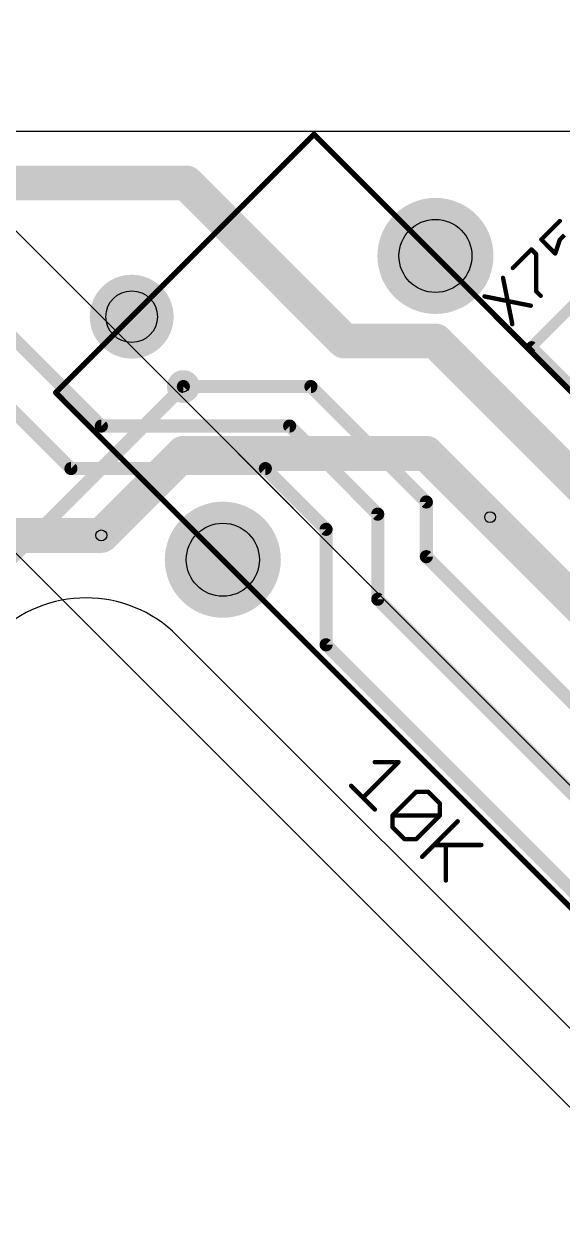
# Model space of a CAD drawing. Extents: x -76 to 580, y -41 to 95.
# Drawn here: x 390.99 to 403.53, y 9.14 to 36.87 of the extents above; entities that cross this region are included whole.
import ezdxf

# ---------------------------------------------------------------- set-up
doc = ezdxf.new("R2010")
doc.units = 0
for name, color, linetype in [('1', 22, 'CONTINUOUS'), ('16', 175, 'CONTINUOUS'), ('17', 82, 'CONTINUOUS'), ('18', 82, 'CONTINUOUS'), ('20', 7, 'CONTINUOUS'), ('21', 32, 'CONTINUOUS'), ('25', 253, 'CONTINUOUS'), ('27', 253, 'CONTINUOUS'), ('29', 253, 'CONTINUOUS'), ('30', 253, 'CONTINUOUS'), ('44', 253, 'CONTINUOUS'), ('51', 53, 'CONTINUOUS'), ('57', 253, 'CONTINUOUS')]:
    doc.layers.add(name, color=color, linetype=linetype)

# ---------------------------------------------------------------- blocks, each defined once
blk = doc.blocks.new('ROUNDP')
at = {"const_width": 0.5}
blk.add_lwpolyline([(0, -0.25, 1), (0, 0.25, 1), (0, -0.25)], format="xyb", dxfattribs=at)
blk = doc.blocks.new('ROUNDV')
at = {"const_width": 0.5}
blk.add_lwpolyline([(0, -0.25, 1), (0, 0.25, 1), (0, -0.25)], format="xyb", dxfattribs=at)

msp = doc.modelspace()

# ---------------------------------------------------------------- linework, layer by layer
at = {"layer": '1'}
for points, const_width in [([(394.7777, 33.1633), (389.828, 33.1633)], 0.8128), ([(398.4547, 29.4864), (394.7777, 33.1633)], 0.8128), ([(392.7978, 27.5065), (387.4945, 32.8098)], 0.3048), ([(392.0907, 26.5165), (386.8581, 31.7491)], 0.3048), ([(400.576, 29.4864), (398.4547, 29.4864)], 0.8128), ([(413.0212, 17.0411), (400.576, 29.4864)], 0.8128), ([(397.6769, 28.4257), (394.707, 28.4257)], 0.3048), ([(400.3639, 25.7387), (397.6769, 28.4257)], 0.3048), ([(397.1819, 27.5065), (392.7978, 27.5065)], 0.3048), ([(399.2325, 25.4558), (397.1819, 27.5065)], 0.3048), ([(396.6162, 26.5165), (392.0907, 26.5165)], 0.3048), ([(398.0304, 25.1023), (396.6162, 26.5165)], 0.3048), ([(400.3639, 24.4659), (400.3639, 25.7387)], 0.3048), ([(417.5466, 9.6874), (401.8488, 25.3851)], 0.8128), ([(399.2325, 23.4759), (399.2325, 25.4558)], 0.3048), ([(392.7978, 24.9609), (390.3937, 24.9609)], 0.8128), ([(398.0304, 22.4153), (398.0304, 25.1023)], 0.3048), ([(416.5566, 8.2731), (400.3639, 24.4659)], 0.3048), ([(416.8394, 5.869), (399.2325, 23.4759)], 0.3048), ([(416.4152, 4.0305), (398.0304, 22.4153)], 0.3048)]:
    msp.add_lwpolyline(points, dxfattribs=dict(at, const_width=const_width))
for points, const_width in [([(394.9214, 33.307, 1), (394.634, 33.0196)], 0.4064), ([(394.7777, 32.9601, 1), (394.7777, 33.3665)], 0.4064), ([(398.4547, 29.6896, 1), (398.4547, 29.2832)], 0.4064), ([(398.311, 29.3427, 1), (398.5984, 29.63)], 0.4064), ([(400.7197, 29.63, 1), (400.4323, 29.3427)], 0.4064), ([(400.576, 29.2832, 1), (400.576, 29.6896)], 0.4064), ([(394.707, 28.5019, 1), (394.707, 28.3495)], 0.1524), ([(397.7307, 28.4796, 1), (397.623, 28.3718)], 0.1524), ([(397.6769, 28.3495, 1), (397.6769, 28.5019)], 0.1524), ([(392.7978, 27.5827, 1), (392.7978, 27.4303)], 0.1524), ([(392.7439, 27.4526, 1), (392.8517, 27.5603)], 0.1524), ([(397.2358, 27.5603, 1), (397.128, 27.4526)], 0.1524), ([(397.1819, 27.4303, 1), (397.1819, 27.5827)], 0.1524), ([(392.0907, 26.5927, 1), (392.0907, 26.4403)], 0.1524), ([(392.0368, 26.4626, 1), (392.1446, 26.5704)], 0.1524), ([(396.6701, 26.5704, 1), (396.5623, 26.4626)], 0.1524), ([(396.6162, 26.4403, 1), (396.6162, 26.5927)], 0.1524), ([(400.4401, 25.7387, 1), (400.2877, 25.7387)], 0.1524), ([(400.31, 25.6848, 1), (400.4177, 25.7926)], 0.1524), ([(401.9925, 25.5288, 1), (401.7051, 25.2414)], 0.4064), ([(399.3087, 25.4558, 1), (399.1563, 25.4558)], 0.1524), ([(399.1786, 25.402, 1), (399.2864, 25.5097)], 0.1524), ([(392.7978, 24.7577, 1), (392.7978, 25.1641)], 0.4064), ([(398.1066, 25.1023, 1), (397.9542, 25.1023)], 0.1524), ([(397.9765, 25.0484, 1), (398.0843, 25.1562)], 0.1524), ([(400.4177, 24.5198, 1), (400.31, 24.412)], 0.1524), ([(400.2877, 24.4659, 1), (400.4401, 24.4659)], 0.1524), ([(399.2864, 23.5298, 1), (399.1786, 23.4221)], 0.1524), ([(399.1563, 23.4759, 1), (399.3087, 23.4759)], 0.1524), ([(398.0843, 22.4692, 1), (397.9765, 22.3614)], 0.1524), ([(397.9542, 22.4153, 1), (398.1066, 22.4153)], 0.1524)]:
    msp.add_lwpolyline(points, format="xyb", dxfattribs=dict(at, const_width=const_width))
at = {"layer": '16'}
for points, const_width in [([(394.707, 28.4257), (386.5046, 20.2233)], 0.3048), ([(394.707, 26.8701), (392.7978, 24.9609)], 0.8128), ([(400.3639, 26.8701), (394.707, 26.8701)], 0.8128), ([(401.8488, 25.3851), (400.3639, 26.8701)], 0.8128)]:
    msp.add_lwpolyline(points, dxfattribs=dict(at, const_width=const_width))
for points, const_width in [([(394.7609, 28.3718, 1), (394.6531, 28.4796)], 0.1524), ([(394.707, 27.0733, 1), (394.707, 26.6669)], 0.4064), ([(394.8507, 26.7264, 1), (394.5633, 27.0137)], 0.4064), ([(400.5075, 27.0137, 1), (400.2202, 26.7264)], 0.4064), ([(400.3639, 26.6669, 1), (400.3639, 27.0733)], 0.4064), ([(401.7051, 25.2414, 1), (401.9925, 25.5288)], 0.4064), ([(392.6541, 25.1046, 1), (392.9415, 24.8172)], 0.4064)]:
    msp.add_lwpolyline(points, format="xyb", dxfattribs=dict(at, const_width=const_width))
at = {"layer": '20'}
for p, q in [((508.6926, 34.3654), (-51.9016, 34.3654)), ((420.7285, -3.5355), (394.5656, 22.6274))]:
    msp.add_line(p, q, dxfattribs=at)
msp.add_arc((392.4443, 20.5061), 3, 45, 135, dxfattribs=at)
at = {"layer": '21', "const_width": 0.254}
for points in [[(402.814, 29.3555), (408.2021, 34.7437)], [(404.161, 28.0085), (402.814, 29.3555)]]:
    msp.add_lwpolyline(points, dxfattribs=at)
at = {"layer": '21', "const_width": 0.127}
for points in [[(402.8589, 29.4004, 1), (402.7691, 29.3106)], [(402.7691, 29.4004, 1), (402.8589, 29.3106)]]:
    msp.add_lwpolyline(points, format="xyb", dxfattribs=at)
at = {"layer": '25', "const_width": 0.1016}
for points in [[(403.4723, 32.278), (403.0409, 31.8465)], [(403.0409, 31.8465), (403.3644, 31.523)], [(403.3644, 31.523), (403.4723, 31.8465)], [(403.4723, 31.8465), (403.5801, 31.9544)], [(402.3793, 31.185), (402.8108, 31.6164)], [(402.8108, 31.6164), (402.9186, 31.5086)], [(402.9186, 31.5086), (402.9186, 30.6458)], [(402.1493, 30.9549), (402.365, 29.8764)], [(401.7178, 30.5235), (402.7964, 30.3078)], [(402.9186, 30.6458), (403.0265, 30.5379)]]:
    msp.add_lwpolyline(points, dxfattribs=at)
at = {"layer": '25', "const_width": 0.0508}
for points in [[(403.4902, 32.26, 1), (403.4543, 32.2959)], [(403.0588, 31.8645, 1), (403.0229, 31.8286)], [(403.0229, 31.8645, 1), (403.0588, 31.8286)], [(403.4543, 31.8645, 1), (403.4902, 31.8286)], [(403.4964, 31.8385, 1), (403.4482, 31.8546)], [(402.8287, 31.6344, 1), (402.7928, 31.5985)], [(402.8287, 31.5985, 1), (402.7928, 31.6344)], [(402.944, 31.5086, 1), (402.8932, 31.5086)], [(402.9007, 31.4906, 1), (402.9366, 31.5266)], [(403.3403, 31.531, 1), (403.3885, 31.5149)], [(403.3465, 31.505, 1), (403.3824, 31.5409)], [(402.3614, 31.203, 1), (402.3973, 31.1671)], [(402.1742, 30.9599, 1), (402.1243, 30.95)], [(401.7228, 30.5484, 1), (401.7129, 30.4986)], [(402.8932, 30.6458, 1), (402.944, 30.6458)], [(402.9366, 30.6637, 1), (402.9007, 30.6278)], [(403.0085, 30.5199, 1), (403.0444, 30.5559)], [(402.7914, 30.2829, 1), (402.8014, 30.3327)], [(402.3401, 29.8714, 1), (402.3899, 29.8814)]]:
    msp.add_lwpolyline(points, format="xyb", dxfattribs=at)
at = {"layer": '27', "const_width": 0.1016}
for points in [[(399.7152, 19.6843), (398.8883, 18.8574)], [(399.1639, 19.6843), (399.7152, 19.6843)], [(398.6126, 19.133), (399.1639, 18.5818)], [(399.5773, 18.444), (400.1286, 18.9952)], [(400.1286, 18.9952), (400.4042, 18.9952)], [(400.4042, 18.9952), (400.6799, 18.7196)], [(400.6799, 18.7196), (400.6799, 18.444)], [(399.5773, 18.1683), (399.5773, 18.444)], [(399.5773, 18.444), (400.6799, 18.444)], [(400.6799, 18.444), (400.1286, 17.8927)], [(401.0933, 18.3061), (400.2664, 17.4793)], [(399.853, 17.8927), (399.5773, 18.1683)], [(400.1286, 17.8927), (399.853, 17.8927)], [(400.542, 17.7549), (401.6446, 17.7549)], [(400.8177, 17.7549), (400.8177, 16.928)]]:
    msp.add_lwpolyline(points, dxfattribs=at)
at = {"layer": '27', "const_width": 0.0508}
for points in [[(399.1639, 19.7097, 1), (399.1639, 19.6589)], [(399.7331, 19.6663, 1), (399.6972, 19.7023)], [(399.7152, 19.6589, 1), (399.7152, 19.7097)], [(398.6306, 19.151, 1), (398.5947, 19.1151)], [(398.8703, 18.8754, 1), (398.9062, 18.8394)], [(400.1286, 19.0206, 1), (400.1286, 18.9698)], [(400.1466, 18.9773, 1), (400.1106, 19.0132)], [(400.4222, 19.0132, 1), (400.3863, 18.9773)], [(400.4042, 18.9698, 1), (400.4042, 19.0206)], [(399.1459, 18.5638, 1), (399.1819, 18.5997)], [(400.7053, 18.7196, 1), (400.6545, 18.7196)], [(400.6619, 18.7016, 1), (400.6978, 18.7375)], [(399.6027, 18.444, 1), (399.5519, 18.444)], [(399.5773, 18.4694, 1), (399.5773, 18.4186)], [(399.5594, 18.4619, 1), (399.5953, 18.426)], [(400.6545, 18.444, 1), (400.7053, 18.444)], [(400.6978, 18.426, 1), (400.6619, 18.4619)], [(400.6799, 18.4186, 1), (400.6799, 18.4694)], [(401.1113, 18.2882, 1), (401.0753, 18.3241)], [(399.5519, 18.1683, 1), (399.6027, 18.1683)], [(399.5953, 18.1863, 1), (399.5594, 18.1504)], [(399.853, 17.9181, 1), (399.853, 17.8673)], [(399.835, 17.8747, 1), (399.8709, 17.9107)], [(400.1106, 17.9107, 1), (400.1466, 17.8747)], [(400.1286, 17.8673, 1), (400.1286, 17.9181)], [(400.542, 17.7803, 1), (400.542, 17.7295)], [(400.8431, 17.7549, 1), (400.7923, 17.7549)], [(401.6446, 17.7295, 1), (401.6446, 17.7803)], [(400.2485, 17.4972, 1), (400.2844, 17.4613)], [(400.7923, 16.928, 1), (400.8431, 16.928)]]:
    msp.add_lwpolyline(points, format="xyb", dxfattribs=at)
at = {"layer": '44'}
for centre, radius in [((400.576, 31.4662), 0.85), ((393.5049, 30.052), 0.6), ((394.707, 28.4257), 0.127), ((401.8488, 25.3851), 0.127), ((395.6262, 24.3952), 0.85), ((392.7978, 24.9609), 0.127)]:
    msp.add_circle(centre, radius, dxfattribs=at)
at = {"layer": '51', "const_width": 0.127}
for points in [[(397.7476, 34.2947), (391.7372, 28.2843)], [(428.8603, 3.182), (397.7476, 34.2947)], [(391.7372, 28.2843), (422.8499, -2.8284)]]:
    msp.add_lwpolyline(points, dxfattribs=at)
at = {"layer": '51', "const_width": 0.0635}
for points in [[(397.77, 34.3171, 1), (397.7251, 34.2722)], [(397.77, 34.2722, 1), (397.7251, 34.3171)], [(391.7596, 28.3067, 1), (391.7147, 28.2618)], [(391.7147, 28.3067, 1), (391.7596, 28.2618)]]:
    msp.add_lwpolyline(points, format="xyb", dxfattribs=at)
at = {"layer": '57'}
for p, q in [((374.5368, 48.3131), (441.9241, -19.0742)), ((406.3566, 8.9979), (368.8976, 46.4569)), ((419.0492, 3.8007), (395.9798, 26.8701))]:
    msp.add_line(p, q, dxfattribs=at)

# ---------------------------------------------------------------- block references
at = {"layer": '17', "rotation": 135}
for p, xscale, yscale in [((400.576, 31.4662), 2.55, 2.55), ((400.576, 31.4662), 2.55, 2.55), ((393.5049, 30.052), 1.8, 1.8), ((393.5049, 30.052), 1.8, 1.8), ((395.6262, 24.3952), 2.55, 2.55), ((395.6262, 24.3952), 2.55, 2.55)]:
    msp.add_blockref('ROUNDP', p, dxfattribs=dict(at, xscale=xscale, yscale=yscale))
at = {"layer": '18', "xscale": 0.6096, "yscale": 0.6096}
for p in [(394.707, 28.4257), (394.707, 28.4257), (401.8488, 25.3851), (401.8488, 25.3851), (392.7978, 24.9609), (392.7978, 24.9609)]:
    msp.add_blockref('ROUNDV', p, dxfattribs=at)
at = {"layer": '29', "rotation": 135}
for p, xscale, yscale in [((400.576, 31.4662), 2.7024, 2.7024), ((393.5049, 30.052), 1.9524, 1.9524), ((395.6262, 24.3952), 2.7024, 2.7024)]:
    msp.add_blockref('ROUNDP', p, dxfattribs=dict(at, xscale=xscale, yscale=yscale))
at = {"layer": '29', "xscale": 0.762, "yscale": 0.762}
for p in [(394.707, 28.4257), (401.8488, 25.3851), (392.7978, 24.9609)]:
    msp.add_blockref('ROUNDV', p, dxfattribs=at)
at = {"layer": '30', "rotation": 135}
for p, xscale, yscale in [((400.576, 31.4662), 2.7024, 2.7024), ((393.5049, 30.052), 1.9524, 1.9524), ((395.6262, 24.3952), 2.7024, 2.7024)]:
    msp.add_blockref('ROUNDP', p, dxfattribs=dict(at, xscale=xscale, yscale=yscale))
at = {"layer": '30', "xscale": 0.762, "yscale": 0.762}
for p in [(394.707, 28.4257), (401.8488, 25.3851), (392.7978, 24.9609)]:
    msp.add_blockref('ROUNDV', p, dxfattribs=at)

doc.saveas('drawing.dxf')
